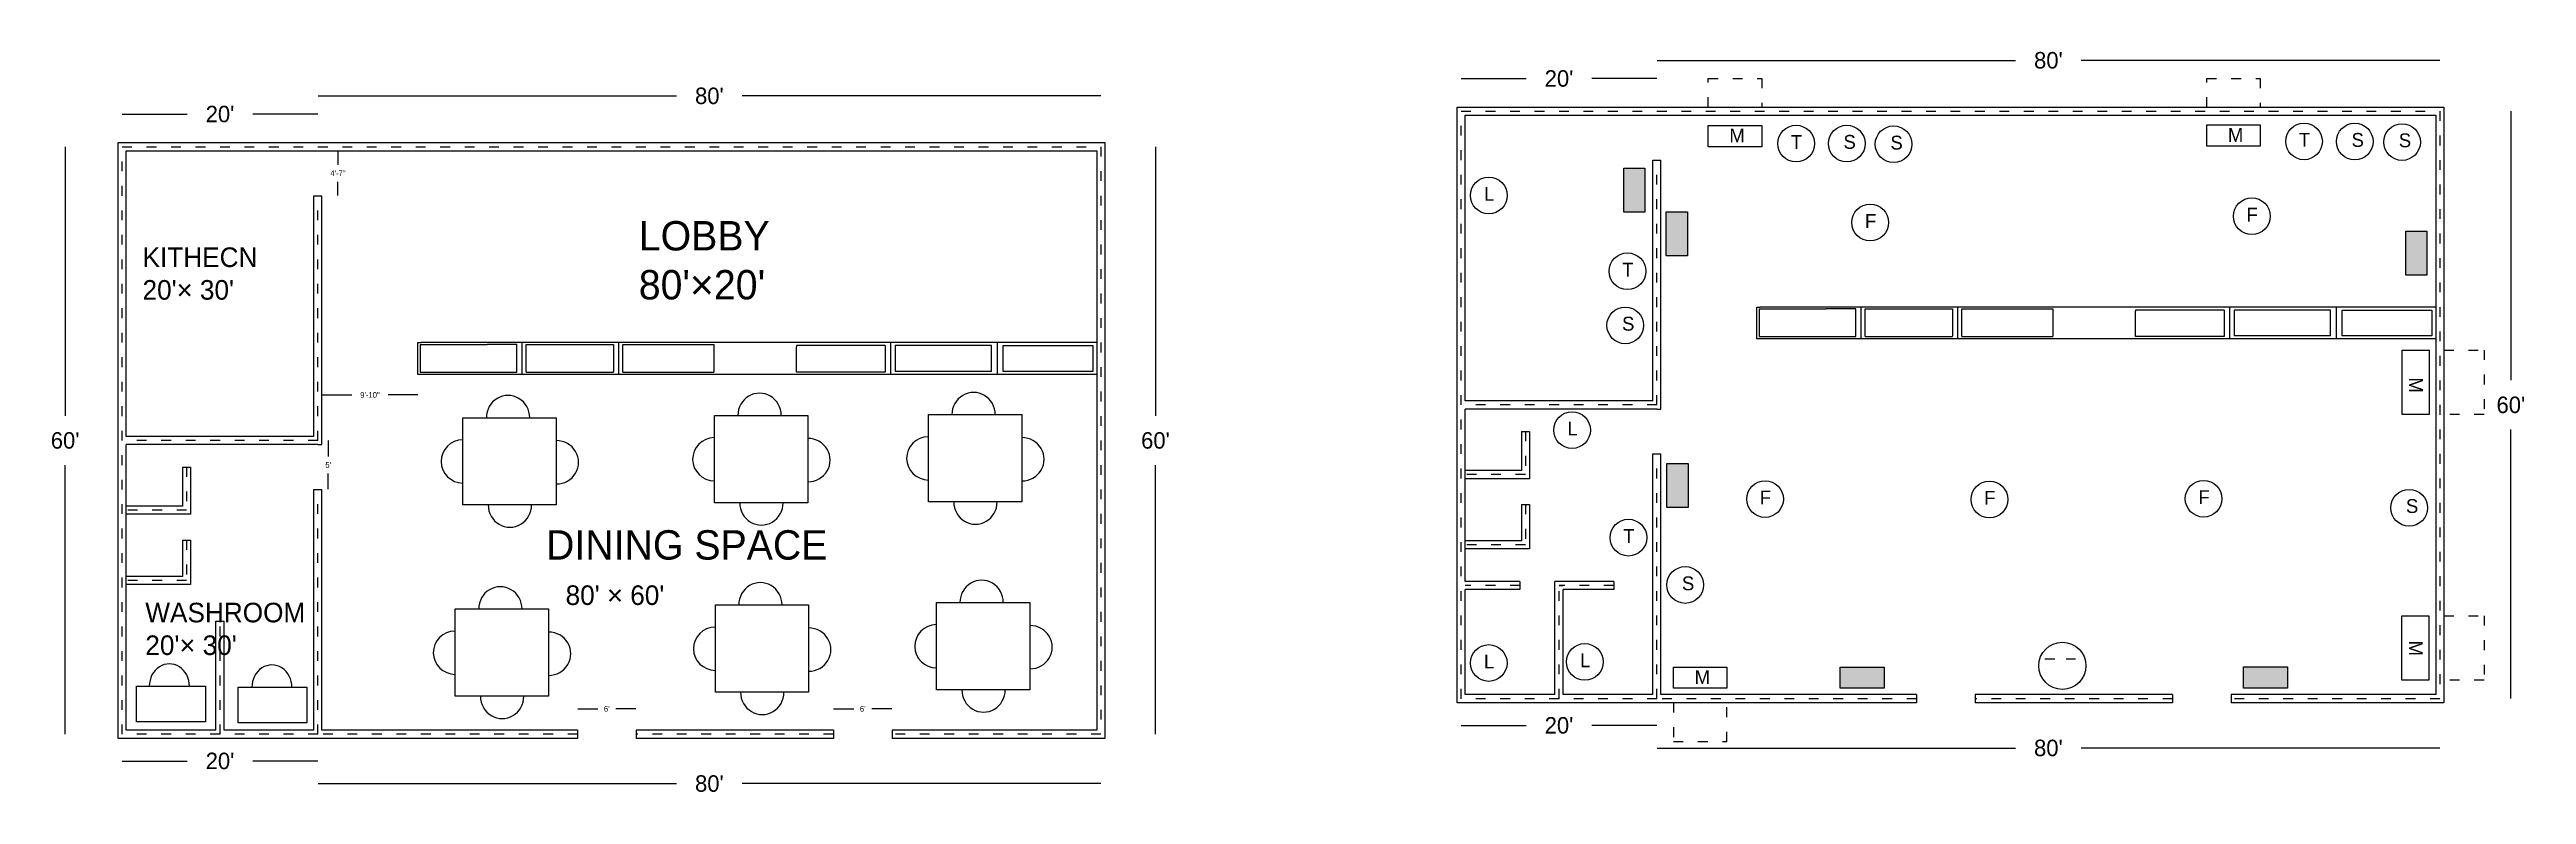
# Model space of a CAD drawing. Header units: inches. Extents: x -382 to 2655, y -593 to 320.
import ezdxf

# ---------------------------------------------------------------- set-up
doc = ezdxf.new("R2010")
doc.units = ezdxf.units.IN
doc.header["$MEASUREMENT"] = 0
doc.linetypes.add('ACAD_ISO03W100', pattern=[30, 12, -18])
doc.dimstyles.get("Standard").update_dxf_attribs({"dimtxt": 20.18, "dimasz": 0.18, "dimexe": 0.18, "dimexo": 0.0625, "dimgap": 20.09, "dimtad": 0, "dimtih": 1, "dimtoh": 1, "dimdec": 0, "dimzin": 0, "dimdsep": 46, "dimlunit": 3, "dimtxsty": 'Standard', "dimcen": 0.09, "dimse1": 1, "dimse2": 1, "dimadec": 0, "dimazin": 0, "dimtfac": 1, "dimtdec": 0, "dimtofl": 0, "dimtmove": 0, "dimatfit": 3, "dimfxl": 1, "dimtolj": 1, "dimtzin": 0, "dimarcsym": 0})

# ---------------------------------------------------------------- blocks, each defined once
blk = doc.blocks.new('*D1')
at = {"color": 0, "lineweight": -2}
for p, q in [((-292.5, 240.8), (-212.9, 240.8)), ((-52.8, 240.8), (-132.4, 240.8))]:
    blk.add_line(p, q, dxfattribs=at)
at = {"color": 0}
for points in [[(-292.5, 240.8), (-292.5, 240.7), (-292.7, 240.8)], [(-52.8, 240.8), (-52.8, 240.7), (-52.7, 240.8)]]:
    blk.add_solid(points, dxfattribs=at)
at = {"layer": 'Defpoints', "color": 0}
for p in [(-52.7, 240.8), (-292.7, 200.9), (-52.7, 200.9)]:
    blk.add_point(p, dxfattribs=at)
at = {"color": 0, "insert": (-172.7, 240.8), "char_height": 20.18, "attachment_point": 5}
blk.add_mtext("\\A1;20'", dxfattribs=at)
blk = doc.blocks.new('*D2')
at = {"color": 0, "lineweight": -2}
for p, q in [((-52.5, 263.1), (387.1, 263.1)), ((907.2, 263.1), (467.6, 263.1))]:
    blk.add_line(p, q, dxfattribs=at)
at = {"color": 0}
for points in [[(-52.5, 263.1), (-52.5, 263.1), (-52.7, 263.1)], [(907.2, 263.1), (907.2, 263.1), (907.3, 263.1)]]:
    blk.add_solid(points, dxfattribs=at)
at = {"layer": 'Defpoints', "color": 0}
for p in [(907.3, 263.1), (-52.7, 205.9), (907.3, 200.9)]:
    blk.add_point(p, dxfattribs=at)
at = {"color": 0, "insert": (427.3, 263.1), "char_height": 20.18, "attachment_point": 5}
blk.add_mtext("\\A1;80'", dxfattribs=at)
blk = doc.blocks.new('*D4')
at = {"color": 0, "lineweight": -2}
for p, q in [((974.2, 200.8), (974.2, -128.9)), ((974.2, -518.9), (974.2, -189.2))]:
    blk.add_line(p, q, dxfattribs=at)
at = {"color": 0}
for points in [[(974.1, 200.8), (974.2, 200.8), (974.2, 200.9)], [(974.1, -518.9), (974.2, -518.9), (974.2, -519.1)]]:
    blk.add_solid(points, dxfattribs=at)
at = {"layer": 'Defpoints', "color": 0}
for p in [(907.3, 200.9), (907.3, -519.1), (974.2, -519.1)]:
    blk.add_point(p, dxfattribs=at)
at = {"color": 0, "insert": (974.2, -159.1), "char_height": 20.18, "attachment_point": 5}
blk.add_mtext("\\A1;60'", dxfattribs=at)
blk = doc.blocks.new('*D5')
at = {"color": 0, "lineweight": -2}
for p, q in [((-362.6, 200.8), (-362.6, -128.9)), ((-362.6, -518.9), (-362.6, -189.2))]:
    blk.add_line(p, q, dxfattribs=at)
at = {"color": 0}
for points in [[(-362.6, 200.8), (-362.6, 200.8), (-362.6, 200.9)], [(-362.6, -518.9), (-362.6, -518.9), (-362.6, -519.1)]]:
    blk.add_solid(points, dxfattribs=at)
at = {"layer": 'Defpoints', "color": 0}
for p in [(-334.1, 200.9), (-362.6, -519.1), (-334.1, -519.1)]:
    blk.add_point(p, dxfattribs=at)
at = {"color": 0, "insert": (-362.6, -159.1), "char_height": 20.18, "attachment_point": 5}
blk.add_mtext("\\A1;60'", dxfattribs=at)
blk = doc.blocks.new('*D6')
at = {"color": 0, "lineweight": -2}
for p, q in [((-292.5, -551.8), (-212.9, -551.8)), ((-52.8, -551.8), (-132.4, -551.8))]:
    blk.add_line(p, q, dxfattribs=at)
at = {"color": 0}
for points in [[(-292.5, -551.8), (-292.5, -551.9), (-292.7, -551.8)], [(-52.8, -551.8), (-52.8, -551.9), (-52.7, -551.8)]]:
    blk.add_solid(points, dxfattribs=at)
at = {"layer": 'Defpoints', "color": 0}
for p in [(-292.7, -519.1), (-52.7, -519.1), (-52.7, -551.8)]:
    blk.add_point(p, dxfattribs=at)
at = {"color": 0, "insert": (-172.7, -551.8), "char_height": 20.18, "attachment_point": 5}
blk.add_mtext("\\A1;20'", dxfattribs=at)
blk = doc.blocks.new('*D7')
at = {"color": 0, "lineweight": -2}
for p, q in [((-52.5, -579.5), (387.1, -579.5)), ((907.2, -579.5), (467.6, -579.5))]:
    blk.add_line(p, q, dxfattribs=at)
at = {"color": 0}
for points in [[(-52.5, -579.5), (-52.5, -579.5), (-52.7, -579.5)], [(907.2, -579.5), (907.2, -579.5), (907.3, -579.5)]]:
    blk.add_solid(points, dxfattribs=at)
at = {"layer": 'Defpoints', "color": 0}
for p in [(-52.7, -547.6), (907.3, -547.6), (907.3, -579.5)]:
    blk.add_point(p, dxfattribs=at)
at = {"color": 0, "insert": (427.3, -579.5), "char_height": 20.18, "attachment_point": 5}
blk.add_mtext("\\A1;80'", dxfattribs=at)
blk = doc.blocks.new('*D9')
at = {"color": 0, "lineweight": -2}
for p, q in [((-40.1, -159.2), (-40.1, -178.6)), ((-40.1, -218.9), (-40.1, -199.6))]:
    blk.add_line(p, q, dxfattribs=at)
at = {"color": 0}
for points in [[(-40.1, -159.2), (-40, -159.2), (-40.1, -159.1)], [(-40.1, -218.9), (-40, -218.9), (-40.1, -219.1)]]:
    blk.add_solid(points, dxfattribs=at)
at = {"layer": 'Defpoints', "color": 0}
for p in [(-52.7, -159.1), (-52.7, -219.1), (-40.1, -219.1)]:
    blk.add_point(p, dxfattribs=at)
at = {"color": 0, "insert": (-40.1, -189.1), "char_height": 7, "attachment_point": 5}
blk.add_mtext("\\A1;5'", dxfattribs=at)
blk = doc.blocks.new('*D11')
at = {"color": 0, "lineweight": -2}
for p, q in [((-28.1, 195.8), (-28.1, 178.9)), ((-28.1, 141.1), (-28.1, 157.9))]:
    blk.add_line(p, q, dxfattribs=at)
at = {"color": 0}
for points in [[(-28.1, 195.8), (-28.1, 195.8), (-28.1, 195.9)], [(-28.1, 141.1), (-28.1, 141.1), (-28.1, 140.9)]]:
    blk.add_solid(points, dxfattribs=at)
at = {"layer": 'Defpoints', "color": 0}
for p in [(-52.7, 195.9), (-28.1, 195.9), (-52.7, 140.9)]:
    blk.add_point(p, dxfattribs=at)
at = {"color": 0, "insert": (-28.1, 168.4), "char_height": 7, "attachment_point": 5}
blk.add_mtext('\\A1;4\'-7"', dxfattribs=at)
blk = doc.blocks.new('*D13')
at = {"color": 0, "lineweight": -2}
for p, q in [((-47.5, -103.3), (-11.1, -103.3)), ((69.7, -103.3), (33.3, -103.3))]:
    blk.add_line(p, q, dxfattribs=at)
at = {"color": 0}
for points in [[(-47.5, -103.3), (-47.5, -103.4), (-47.7, -103.3)], [(69.7, -103.3), (69.7, -103.4), (69.9, -103.3)]]:
    blk.add_solid(points, dxfattribs=at)
at = {"layer": 'Defpoints', "color": 0}
for p in [(-47.7, -58.6), (69.9, -58.6), (-47.7, -103.3)]:
    blk.add_point(p, dxfattribs=at)
at = {"color": 0, "insert": (11.1, -103.3), "char_height": 7, "attachment_point": 5}
blk.add_mtext('\\A1;9\'-10"', dxfattribs=at)
blk = doc.blocks.new('*D14')
at = {"color": 0, "lineweight": -2}
for p, q in [((265.8, -487.9), (290.5, -487.9)), ((337.3, -487.9), (312.6, -487.9))]:
    blk.add_line(p, q, dxfattribs=at)
at = {"color": 0}
for points in [[(265.8, -487.8), (265.8, -487.9), (265.6, -487.9)], [(337.3, -487.8), (337.3, -487.9), (337.4, -487.9)]]:
    blk.add_solid(points, dxfattribs=at)
at = {"layer": 'Defpoints', "color": 0}
for p in [(337.4, -487.9), (265.6, -519.1), (337.4, -519.1)]:
    blk.add_point(p, dxfattribs=at)
at = {"color": 0, "insert": (301.5, -487.9), "char_height": 7, "attachment_point": 5}
blk.add_mtext("\\A1;6'", dxfattribs=at)
blk = doc.blocks.new('*D16')
at = {"color": 0, "lineweight": -2}
for p, q in [((579.6, -487.9), (604.2, -487.9)), ((651, -487.9), (626.4, -487.9))]:
    blk.add_line(p, q, dxfattribs=at)
at = {"color": 0}
for points in [[(579.6, -487.8), (579.6, -487.9), (579.4, -487.9)], [(651, -487.8), (651, -487.9), (651.2, -487.9)]]:
    blk.add_solid(points, dxfattribs=at)
at = {"layer": 'Defpoints', "color": 0}
for p in [(651.2, -487.9), (579.4, -519.1), (651.2, -519.1)]:
    blk.add_point(p, dxfattribs=at)
at = {"color": 0, "insert": (615.3, -487.9), "char_height": 7, "attachment_point": 5}
blk.add_mtext("\\A1;6'", dxfattribs=at)
blk = doc.blocks.new('*D32')
at = {"color": 0, "lineweight": -2}
for p, q in [((1349.2, 284.4), (1428.7, 284.4)), ((1588.8, 284.4), (1509.3, 284.4))]:
    blk.add_line(p, q, dxfattribs=at)
at = {"color": 0}
for points in [[(1349.2, 284.4), (1349.2, 284.3), (1349, 284.4)], [(1588.8, 284.4), (1588.8, 284.3), (1589, 284.4)]]:
    blk.add_solid(points, dxfattribs=at)
at = {"layer": 'Defpoints', "color": 0}
for p in [(1589, 284.4), (1349, 244.5), (1589, 244.5)]:
    blk.add_point(p, dxfattribs=at)
at = {"color": 0, "insert": (1469, 284.4), "char_height": 20.18, "attachment_point": 5}
blk.add_mtext("\\A1;20'", dxfattribs=at)
blk = doc.blocks.new('*D33')
at = {"color": 0, "lineweight": -2}
for p, q in [((1589.2, 306.7), (2028.7, 306.7)), ((2548.8, 306.7), (2109.3, 306.7))]:
    blk.add_line(p, q, dxfattribs=at)
at = {"color": 0}
for points in [[(1589.2, 306.7), (1589.2, 306.7), (1589, 306.7)], [(2548.8, 306.7), (2548.8, 306.7), (2549, 306.7)]]:
    blk.add_solid(points, dxfattribs=at)
at = {"layer": 'Defpoints', "color": 0}
for p in [(2549, 306.7), (1589, 249.5), (2549, 244.5)]:
    blk.add_point(p, dxfattribs=at)
at = {"color": 0, "insert": (2069, 306.7), "char_height": 20.18, "attachment_point": 5}
blk.add_mtext("\\A1;80'", dxfattribs=at)
blk = doc.blocks.new('*D28')
at = {"color": 0, "lineweight": -2}
for p, q in [((2636, 244.4), (2636, -85.3)), ((2636, -475.3), (2636, -145.6))]:
    blk.add_line(p, q, dxfattribs=at)
at = {"color": 0}
for points in [[(2636, 244.4), (2636.1, 244.4), (2636, 244.5)], [(2636, -475.3), (2636.1, -475.3), (2636, -475.5)]]:
    blk.add_solid(points, dxfattribs=at)
at = {"layer": 'Defpoints', "color": 0}
for p in [(2569.2, 244.5), (2569.2, -475.5), (2636, -475.5)]:
    blk.add_point(p, dxfattribs=at)
at = {"color": 0, "insert": (2636, -115.5), "char_height": 20.18, "attachment_point": 5}
blk.add_mtext("\\A1;60'", dxfattribs=at)
blk = doc.blocks.new('*D34')
at = {"color": 0, "lineweight": -2}
for p, q in [((1349.2, -508.2), (1428.7, -508.2)), ((1588.8, -508.2), (1509.3, -508.2))]:
    blk.add_line(p, q, dxfattribs=at)
at = {"color": 0}
for points in [[(1349.2, -508.2), (1349.2, -508.3), (1349, -508.2)], [(1588.8, -508.2), (1588.8, -508.3), (1589, -508.2)]]:
    blk.add_solid(points, dxfattribs=at)
at = {"layer": 'Defpoints', "color": 0}
for p in [(1349, -475.5), (1589, -475.5), (1589, -508.2)]:
    blk.add_point(p, dxfattribs=at)
at = {"color": 0, "insert": (1469, -508.2), "char_height": 20.18, "attachment_point": 5}
blk.add_mtext("\\A1;20'", dxfattribs=at)
blk = doc.blocks.new('*D30')
at = {"color": 0, "lineweight": -2}
for p, q in [((1589.2, -535.9), (2028.7, -535.9)), ((2548.8, -535.9), (2109.3, -535.9))]:
    blk.add_line(p, q, dxfattribs=at)
at = {"color": 0}
for points in [[(1589.2, -535.9), (1589.2, -535.9), (1589, -535.9)], [(2548.8, -535.9), (2548.8, -535.9), (2549, -535.9)]]:
    blk.add_solid(points, dxfattribs=at)
at = {"layer": 'Defpoints', "color": 0}
for p in [(1589, -504), (2549, -504), (2549, -535.9)]:
    blk.add_point(p, dxfattribs=at)
at = {"color": 0, "insert": (2069, -535.9), "char_height": 20.18, "attachment_point": 5}
blk.add_mtext("\\A1;80'", dxfattribs=at)

msp = doc.modelspace()

# ---------------------------------------------------------------- hatches: boundary and pattern name
for points in [[(1574.4, 174.6), (1548.4, 174.6), (1548.4, 120.7), (1574.4, 120.7)], [(1626.4, 121.2), (1600.4, 121.2), (1600.4, 67.3), (1626.4, 67.3)], [(2533.1, 97.6), (2507.1, 97.6), (2507.1, 43.7), (2533.1, 43.7)], [(1627.3, -187.2), (1601.3, -187.2), (1601.3, -241.1), (1627.3, -241.1)], [(1867.6, -436.7), (1813.7, -436.7), (1813.7, -462.7), (1867.6, -462.7)], [(2362, -462.6), (2362, -436.6), (2308.1, -436.6), (2308.1, -462.6)]]:
    msp.add_hatch(color=8).paths.add_polyline_path(points)

# ---------------------------------------------------------------- linework, layer by layer
at = {"linetype": 'ACAD_ISO03W100'}
for p, q in [((1652, 249.5), (1652, 284.6)), ((1652, 284.6), (1717.6, 284.6)), ((1717.6, 284.6), (1717.6, 249.5)), ((2263.2, 249.5), (2263.2, 284.6)), ((2263.2, 284.6), (2328.7, 284.6)), ((2328.7, 284.6), (2328.7, 249.5)), ((1349, 244.5), (1589, 244.5)), ((1349, -475.5), (1349, 244.5)), ((1589, 244.5), (2549, 244.5)), ((2549, 244.5), (2549, -475.5)), ((-292.7, 200.9), (-52.7, 200.9)), ((-292.7, -519.1), (-292.7, 200.9)), ((-52.7, 200.9), (907.3, 200.9)), ((907.3, 200.9), (907.3, -519.1)), ((1589, -115.5), (1589, 184.5)), ((-52.7, -159.1), (-52.7, 140.9)), ((2554, -48.4), (2603.1, -48.4)), ((2603.1, -48.4), (2603.1, -127.2)), ((1589, -115.5), (1349, -115.5)), ((1427.8, -148), (1427.8, -200.9)), ((2603.1, -127.2), (2554, -127.2)), ((-52.7, -159.1), (-292.7, -159.1)), ((1589, -475.5), (1589, -175.5)), ((-213.8, -191.6), (-213.8, -244.5)), ((1427.8, -200.9), (1354, -200.9)), ((-52.7, -519.1), (-52.7, -219.1)), ((1427.8, -237.5), (1427.8, -287)), ((-213.8, -244.5), (-287.7, -244.5)), ((-213.8, -281.1), (-213.8, -330.6)), ((1427.8, -287), (1354, -287)), ((-213.8, -330.6), (-287.7, -330.6)), ((1421, -336.8), (1354, -336.8)), ((1469, -475.5), (1469, -336.8)), ((1536, -336.8), (1469, -336.8)), ((-172.7, -519.1), (-172.7, -380.4)), ((2554, -373.9), (2603.1, -373.9)), ((2603.1, -373.9), (2603.1, -452.6)), ((2603.1, -452.6), (2554, -452.6)), ((1589, -475.5), (1349, -475.5)), ((1589, -480.5), (1349, -480.5)), ((1907.3, -475.5), (1589, -475.5)), ((1609.3, -480.5), (1609.3, -528)), ((1674.9, -528), (1674.9, -480.5)), ((2221.1, -475.5), (1979.1, -475.5)), ((2549, -475.5), (2293.1, -475.5)), ((-52.7, -519.1), (-292.7, -519.1)), ((-52.7, -524.1), (-292.7, -524.1)), ((265.6, -519.1), (-52.7, -519.1)), ((579.4, -519.1), (337.4, -519.1)), ((907.3, -519.1), (651.4, -519.1)), ((1609.3, -528), (1674.9, -528))]:
    msp.add_line(p, q, dxfattribs=at)
for p, q in [((1344, 249.5), (1589, 249.5)), ((1344, -480.5), (1344, 249.5)), ((1589, 249.5), (2554, 249.5)), ((2554, 249.5), (2554, -480.5)), ((1354, 239.5), (1589, 239.5)), ((1354, -110.5), (1354, 239.5)), ((1589, 239.5), (2544, 239.5)), ((2544, 239.5), (2544, -470.5)), ((-297.7, 205.9), (-52.7, 205.9)), ((-297.7, -524.1), (-297.7, 205.9)), ((-287.7, 195.9), (-52.7, 195.9)), ((-287.7, -154.1), (-287.7, 195.9)), ((-52.7, 205.9), (912.3, 205.9)), ((-52.7, 195.9), (902.3, 195.9)), ((902.3, 195.9), (902.3, -514.1)), ((912.3, 205.9), (912.3, -524.1)), ((1584, -110.5), (1584, 184.5)), ((1584, 184.5), (1594, 184.5)), ((1594, -115.5), (1594, 184.5)), ((-57.7, -154.1), (-57.7, 140.9)), ((-57.7, 140.9), (-47.7, 140.9)), ((-47.7, -159.1), (-47.7, 140.9)), ((1711.6, -34.6), (1711.6, 4.5)), ((1711.6, 4.5), (1715.6, 4.5)), ((1714.5, 2.2), (1714.5, -31.7)), ((1714.5, 2.2), (1796.6, 2.2)), ((2544, 4.5), (1715.6, 4.5)), ((1832.8, 2.2), (1796.6, 2.2)), ((1832.8, -31.7), (1832.8, 2.2)), ((1838.9, 4.5), (1838.9, -34.6)), ((1844.5, -31.7), (1844.5, 2.2)), ((1844.5, 2.2), (1951.6, 2.2)), ((1951.6, 2.2), (1951.6, -31.1)), ((1957.7, 4.5), (1957.7, -34.6)), ((1962.8, -31.7), (1962.8, 2.2)), ((1962.8, 2.2), (2074.3, 2.2)), ((2074.3, 2.2), (2074.3, -31.2)), ((2284.6, 0.8), (2175.8, 0.8)), ((2175.8, 0.8), (2175.8, -0.5)), ((2284.6, 0.8), (2284.6, -31.8)), ((2291, 4.5), (2291, -34.6)), ((2414.9, 0.8), (2296.7, 0.8)), ((2296.7, 0.8), (2296.7, -30.2)), ((2414.9, -30.8), (2414.9, 0.8)), ((2422, 4.5), (2422, -34.6)), ((2429.2, -30.8), (2429.2, 0.8)), ((2429.2, 0.8), (2539.2, 0.8)), ((2539.2, 0.8), (2539.2, -30.8)), ((2175.8, -31.8), (2175.8, -0.5)), ((2296.7, -30.2), (2296.7, -30.8)), ((69.9, -78.2), (69.9, -39.1)), ((69.9, -39.1), (73.9, -39.1)), ((72.8, -41.4), (72.8, -75.3)), ((72.8, -41.4), (154.9, -41.4)), ((902.3, -39.1), (73.9, -39.1)), ((191.2, -41.4), (154.9, -41.4)), ((191.2, -75.3), (191.2, -41.4)), ((197.2, -39.1), (197.2, -78.2)), ((202.8, -75.3), (202.8, -41.4)), ((202.8, -41.4), (309.9, -41.4)), ((309.9, -41.4), (309.9, -74.7)), ((316, -39.1), (316, -78.2)), ((321.2, -75.3), (321.2, -41.4)), ((321.2, -41.4), (432.7, -41.4)), ((432.7, -41.4), (432.7, -74.8)), ((642.9, -42.8), (534.1, -42.8)), ((534.1, -42.8), (534.1, -44.1)), ((534.1, -75.4), (534.1, -44.1)), ((642.9, -42.8), (642.9, -75.4)), ((649.4, -39.1), (649.4, -78.2)), ((773.2, -42.8), (655, -42.8)), ((655, -42.8), (655, -73.8)), ((773.2, -74.4), (773.2, -42.8)), ((780.3, -39.1), (780.3, -78.2)), ((787.5, -74.4), (787.5, -42.8)), ((787.5, -42.8), (897.5, -42.8)), ((897.5, -42.8), (897.5, -74.4)), ((2544, -34.6), (1711.6, -34.6)), ((1714.5, -31.7), (1796.6, -31.7)), ((1796.6, -31.7), (1832.8, -31.7)), ((1844.5, -31.7), (1951.6, -31.7)), ((1951.6, -31.7), (1951.6, -31.1)), ((1962.8, -31.7), (2074.3, -31.7)), ((2074.3, -31.2), (2074.3, -31.7)), ((2284.6, -31.8), (2175.8, -31.8)), ((2414.9, -30.8), (2296.7, -30.8)), ((2539.2, -30.8), (2429.2, -30.8)), ((902.3, -78.2), (69.9, -78.2)), ((72.8, -75.3), (154.9, -75.3)), ((154.9, -75.3), (191.2, -75.3)), ((202.8, -75.3), (309.9, -75.3)), ((309.9, -75.3), (309.9, -74.7)), ((321.2, -75.3), (432.7, -75.3)), ((432.7, -74.8), (432.7, -75.3)), ((642.9, -75.4), (534.1, -75.4)), ((655, -73.8), (655, -74.4)), ((773.2, -74.4), (655, -74.4)), ((897.5, -74.4), (787.5, -74.4)), ((1584, -110.5), (1354, -110.5)), ((1589, -120.5), (1354, -120.5)), ((1354, -331.8), (1354, -120.5)), ((1589, -120.5), (1594, -120.5)), ((1594, -120.5), (1594, -115.5)), ((1422.8, -148), (1422.8, -195.9)), ((1422.8, -148), (1432.8, -148)), ((1432.8, -148), (1432.8, -205.9)), ((-57.7, -154.1), (-287.7, -154.1)), ((-287.7, -514.1), (-287.7, -164.1)), ((-52.7, -164.1), (-287.7, -164.1)), ((-52.7, -164.1), (-47.7, -164.1)), ((-47.7, -164.1), (-47.7, -159.1)), ((1584, -470.5), (1584, -175.5)), ((1584, -175.5), (1594, -175.5)), ((1594, -470.5), (1594, -175.5)), ((-218.8, -191.6), (-218.8, -239.5)), ((-218.8, -191.6), (-208.8, -191.6)), ((-208.8, -191.6), (-208.8, -249.5)), ((1422.8, -195.9), (1354, -195.9)), ((1432.8, -205.9), (1354, -205.9)), ((-218.8, -239.5), (-287.7, -239.5)), ((-57.7, -514.1), (-57.7, -219.1)), ((-57.7, -219.1), (-47.7, -219.1)), ((-47.7, -514.1), (-47.7, -219.1)), ((1422.8, -237.5), (1422.8, -282)), ((1422.8, -237.5), (1432.8, -237.5)), ((1432.8, -237.5), (1432.8, -292)), ((-208.8, -249.5), (-287.7, -249.5)), ((-218.8, -281.1), (-218.8, -325.6)), ((-218.8, -281.1), (-208.8, -281.1)), ((-208.8, -281.1), (-208.8, -335.6)), ((1422.8, -282), (1354, -282)), ((1432.8, -292), (1354, -292)), ((-218.8, -325.6), (-287.7, -325.6)), ((1421, -331.8), (1354, -331.8)), ((1421, -331.8), (1421, -341.8)), ((1464, -470.5), (1464, -331.8)), ((1536, -331.8), (1464, -331.8)), ((1536, -331.8), (1536, -341.8)), ((-208.8, -335.6), (-287.7, -335.6)), ((1354, -470.5), (1354, -341.8)), ((1421, -341.8), (1354, -341.8)), ((1469, -336.8), (1474, -336.8)), ((1474, -470.5), (1474, -341.8)), ((1536, -341.8), (1474, -341.8)), ((-177.7, -514.1), (-177.7, -380.4)), ((-177.7, -380.4), (-167.7, -380.4)), ((-167.7, -514.1), (-167.7, -380.4)), ((2064.8, -426.4), (2076.8, -426.4)), ((2090.8, -426.4), (2102.4, -426.4)), ((1589, -480.5), (1344, -480.5)), ((1464, -470.5), (1354, -470.5)), ((1584, -470.5), (1474, -470.5)), ((1907.3, -480.5), (1589, -480.5)), ((1907.3, -470.5), (1594, -470.5)), ((1907.3, -470.5), (1907.3, -480.5)), ((2221.1, -470.5), (1979.1, -470.5)), ((1979.1, -470.5), (1979.1, -480.5)), ((2221.1, -480.5), (1979.1, -480.5)), ((2221.1, -470.5), (2221.1, -480.5)), ((2544, -470.5), (2293.1, -470.5)), ((2293.1, -470.5), (2293.1, -480.5)), ((2554, -480.5), (2293.1, -480.5)), ((-177.7, -514.1), (-287.7, -514.1)), ((-57.7, -514.1), (-167.7, -514.1)), ((265.6, -514.1), (-47.7, -514.1)), ((265.6, -514.1), (265.6, -524.1)), ((579.4, -514.1), (337.4, -514.1)), ((337.4, -514.1), (337.4, -524.1)), ((579.4, -514.1), (579.4, -524.1)), ((902.3, -514.1), (651.4, -514.1)), ((651.4, -514.1), (651.4, -524.1)), ((-52.7, -524.1), (-297.7, -524.1)), ((265.6, -524.1), (-52.7, -524.1)), ((579.4, -524.1), (337.4, -524.1)), ((912.3, -524.1), (651.4, -524.1))]:
    msp.add_line(p, q)
for points in [[(1652, 226.9), (1717.6, 226.9), (1717.6, 200.9), (1652, 200.9)], [(2263.2, 227.6), (2328.7, 227.6), (2328.7, 201.6), (2263.2, 201.6)], [(1548.4, 120.7), (1548.4, 174.6), (1574.4, 174.6), (1574.4, 120.7)], [(1600.4, 67.3), (1600.4, 121.2), (1626.4, 121.2), (1626.4, 67.3)], [(2507.1, 43.7), (2507.1, 97.6), (2533.1, 97.6), (2533.1, 43.7)], [(2502.9, -48.4), (2536, -48.4), (2536, -127.2), (2502.9, -127.2)], [(125.1, -131.1), (239.6, -131.1), (239.6, -238), (125.1, -238)], [(433.6, -128.4), (548, -128.4), (548, -235.3), (433.6, -235.3)], [(696, -127.4), (810.4, -127.4), (810.4, -234.3), (696, -234.3)], [(1601.3, -241.1), (1601.3, -187.2), (1627.3, -187.2), (1627.3, -241.1)], [(434.6, -360.5), (549, -360.5), (549, -467.5), (434.6, -467.5)], [(705.9, -357.6), (820.3, -357.6), (820.3, -464.5), (705.9, -464.5)], [(115.7, -365.5), (230.1, -365.5), (230.1, -472.4), (115.7, -472.4)], [(2502.5, -373.9), (2535.6, -373.9), (2535.6, -452.6), (2502.5, -452.6)], [(1609.3, -436.7), (1674.9, -436.7), (1674.9, -462.7), (1609.3, -462.7)], [(1813.7, -436.7), (1867.6, -436.7), (1867.6, -462.7), (1813.7, -462.7)], [(2308.1, -436.6), (2362, -436.6), (2362, -462.6), (2308.1, -462.6)], [(-274.9, -460.1), (-190.5, -460.1), (-190.5, -503.6), (-274.9, -503.6)], [(-150.4, -461.5), (-66.1, -461.5), (-66.1, -505), (-150.4, -505)]]:
    msp.add_lwpolyline(points, close=True)
for centre, radius in [((1759.7, 204.7), 22.5), ((1821.8, 204.7), 22.5), ((1879.2, 203.9), 22.5), ((2382.4, 207.4), 22.5), ((2444.6, 207.2), 22.5), ((2502.6, 206.6), 22.5), ((1382.9, 141.2), 22.5), ((1850.5, 108), 22.5), ((2318.4, 115.7), 22.5), ((1552.9, 48.3), 22.5), ((1550.2, -18), 22.5), ((1485, -146.3), 22.5), ((1721.6, -230.8), 22.5), ((1996.7, -231.3), 22.5), ((2259.3, -230.4), 22.5), ((2511.3, -241.5), 22.5), ((1554.1, -278.1), 22.5), ((1623.7, -336.1), 22.5), ((1382.8, -431.7), 22.5), ((1500.6, -430.4), 22.5), ((2086.1, -435.1), 28.9)]:
    msp.add_circle(centre, radius)
for centre, major_axis, ratio, end_param in [((180.4, -131.1), (0, -27.3), 0.973333, 4.712389), ((488.8, -128.4), (0, -27.3), 0.973333, 4.712389), ((751.2, -127.4), (0, -27.3), 0.973333, 4.712389), ((125.6, -184.7), (27.3, 0.7), 0.973333, 4.672527), ((239.6, -185.8), (-27.3, 0), 0.973333, 4.712389), ((434, -182), (27.3, 0.7), 0.973333, 4.672527), ((548, -183.1), (-27.3, 0), 0.973333, 4.712389), ((696.4, -181), (27.3, 0.7), 0.973333, 4.672527), ((810.4, -182.1), (-27.3, 0), 0.973333, 4.712389), ((182.7, -238.1), (0, 27.3), 0.973333, 4.712389), ((491.1, -235.4), (0, 27.3), 0.973333, 4.712389), ((753.5, -234.4), (0, 27.3), 0.973333, 4.712389), ((489.8, -360.5), (0, -27.3), 0.973333, 4.712389), ((761.1, -357.6), (0, -27.3), 0.973333, 4.712389), ((171, -365.5), (0, -27.3), 0.973333, 4.712389), ((116.1, -419.1), (27.3, 0.7), 0.973333, 4.672527), ((230.1, -420.3), (-27.3, 0), 0.973333, 4.712389), ((435, -414.2), (27.3, 0.7), 0.973333, 4.672527), ((549, -415.3), (-27.3, 0), 0.973333, 4.712389), ((706.3, -411.2), (27.3, 0.7), 0.973333, 4.672527), ((820.3, -412.3), (-27.3, 0), 0.973333, 4.712389), ((-234.8, -460.1), (0, -27.4), 0.897436, 4.712389), ((-109.1, -461.5), (0, -27.4), 0.897436, 4.712389), ((173.2, -472.5), (0, 27.3), 0.973333, 4.712389), ((492.1, -467.6), (0, 27.3), 0.973333, 4.712389), ((763.4, -464.6), (0, 27.3), 0.973333, 4.712389)]:
    msp.add_ellipse(centre, major_axis=major_axis, ratio=ratio, start_param=1.570796, end_param=end_param)

# ---------------------------------------------------------------- texts
at = {"linetype": 'ACAD_ISO03W100', "char_height": 17, "width": 29.271, "attachment_point": 1}
for insert in [(1677.9, 223.1), (2289, 223.8), (1635.2, -440.5)]:
    msp.add_mtext('M', dxfattribs=dict(at, insert=insert))
for s, insert, char_height, width, attachment_point in [('T', (1760.1, 206.7), 17, 29.202, 5), ('^IS', (1822.2, 206.7), 17, 29.202, 5), ('^I{\\C3;S}', (1879.7, 205.8), 17, 29.202, 5), ('T', (2382.9, 209.3), 17, 29.202, 5), ('^IS', (2445.1, 209.1), 17, 29.202, 5), ('^I{\\C3;S}', (2503, 208.6), 17, 29.202, 5), ('L', (1383.4, 143.1), 17, 29.202, 5), ('F', (2318.9, 117.6), 17, 29.202, 5), ("LOBBY\\P80'{\\fArial|b0|i0|c0|p34;×}20{\\fArial|b0|i0|c0|p34;'}", (340.7, 109.8), 36, 280.57, 1), ('F', (1851, 109.9), 17, 29.202, 5), ("KITHECN\\P20'{\\fArial|b0|i0|c0|p34;×} 30'", (-267.7, 77.5), 24, 204.17, 1), ('T', (1553.4, 50.3), 17, 29.202, 5), ('^I{\\C3;S}', (1550.7, -16.1), 17, 29.202, 5), ('L', (1485.5, -144.4), 17, 29.202, 5), ('F', (1722, -228.9), 17, 29.202, 5), ('F', (1997.2, -229.3), 17, 29.202, 5), ('F', (2259.8, -228.5), 17, 29.202, 5), ('^I{\\C3;S}', (2511.8, -239.5), 17, 29.202, 5), ('DINING SPACE', (227, -269), 36, 516.52, 1), ('T', (1554.5, -276.2), 17, 29.202, 5), ('^I{\\C3;S}', (1624.1, -334.2), 17, 29.202, 5), ("WASHROOM\\P20'{\\fArial|b0|i0|c0|p34;×} 30'", (-264.3, -357.9), 24, 204.17, 1), ("80' {\\fArial|b0|i0|c0|p34;×} 60'", (251, -336.6), 24, 181.597, 1), ('L', (1383.3, -429.8), 17, 29.202, 5), ('L', (1501.1, -428.4), 17, 29.202, 5)]:
    msp.add_mtext(s, dxfattribs=dict(insert=insert, char_height=char_height, width=width, attachment_point=attachment_point))
at = {"linetype": 'ACAD_ISO03W100', "char_height": 17, "width": 29.271, "attachment_point": 1, "rotation": 270}
for insert in [(2528.1, -81.7), (2528, -404.1)]:
    msp.add_mtext('M', dxfattribs=dict(at, insert=insert))

# ---------------------------------------------------------------- dimensions: what is measured, and where the dimension line sits
for base, p1, p2, picture, middle in [((2549, 306.7), (1589, 249.5), (2549, 244.5), '*D33', (2069, 306.7)), ((907.3, 263.1), (-52.7, 205.9), (907.3, 200.9), '*D2', (427.3, 263.1)), ((1589, 284.4), (1349, 244.5), (1589, 244.5), '*D32', (1469, 284.4)), ((-52.7, 240.8), (-292.7, 200.9), (-52.7, 200.9), '*D1', (-172.7, 240.8)), ((1589, -508.2), (1349, -475.5), (1589, -475.5), '*D34', (1469, -508.2)), ((2549, -535.9), (1589, -504), (2549, -504), '*D30', (2069, -535.9)), ((-52.7, -551.8), (-292.7, -519.1), (-52.7, -519.1), '*D6', (-172.7, -551.8)), ((907.3, -579.5), (-52.7, -547.6), (907.3, -547.6), '*D7', (427.3, -579.5))]:
    dim = msp.add_linear_dim(base=base, p1=p1, p2=p2, dimstyle='Standard')
    dim.commit()
    dim.dimension.update_dxf_attribs({"geometry": picture, "text_midpoint": middle})
for base, p1, p2, picture, middle in [((2636, -475.5), (2569.2, 244.5), (2569.2, -475.5), '*D28', (2636, -115.5)), ((-362.6, -519.1), (-334.1, 200.9), (-334.1, -519.1), '*D5', (-362.6, -159.1)), ((974.2, -519.1), (907.3, 200.9), (907.3, -519.1), '*D4', (974.2, -159.1))]:
    dim = msp.add_linear_dim(base=base, p1=p1, p2=p2, angle=90, dimstyle='Standard')
    dim.commit()
    dim.dimension.update_dxf_attribs({"geometry": picture, "text_midpoint": middle})
for base, p1, p2, picture, middle in [((-28.1, 195.9), (-52.7, 140.9), (-52.7, 195.9), '*D11', (-28.1, 168.4)), ((-40.1, -219.1), (-52.7, -159.1), (-52.7, -219.1), '*D9', (-40.1, -189.1))]:
    dim = msp.add_linear_dim(base=base, p1=p1, p2=p2, angle=90, dimstyle='Standard', override={"dimtxt": 7, "dimgap": 7})
    dim.commit()
    dim.dimension.update_dxf_attribs({"geometry": picture, "text_midpoint": middle})
for base, p1, p2, picture, middle in [((-47.7, -103.3), (69.9, -58.6), (-47.7, -58.6), '*D13', (11.1, -103.3)), ((337.4, -487.9), (265.6, -519.1), (337.4, -519.1), '*D14', (301.5, -487.9)), ((651.2, -487.9), (579.4, -519.1), (651.2, -519.1), '*D16', (615.3, -487.9))]:
    dim = msp.add_linear_dim(base=base, p1=p1, p2=p2, dimstyle='Standard', override={"dimtxt": 7, "dimgap": 7})
    dim.commit()
    dim.dimension.update_dxf_attribs({"geometry": picture, "text_midpoint": middle})

doc.saveas('drawing.dxf')
